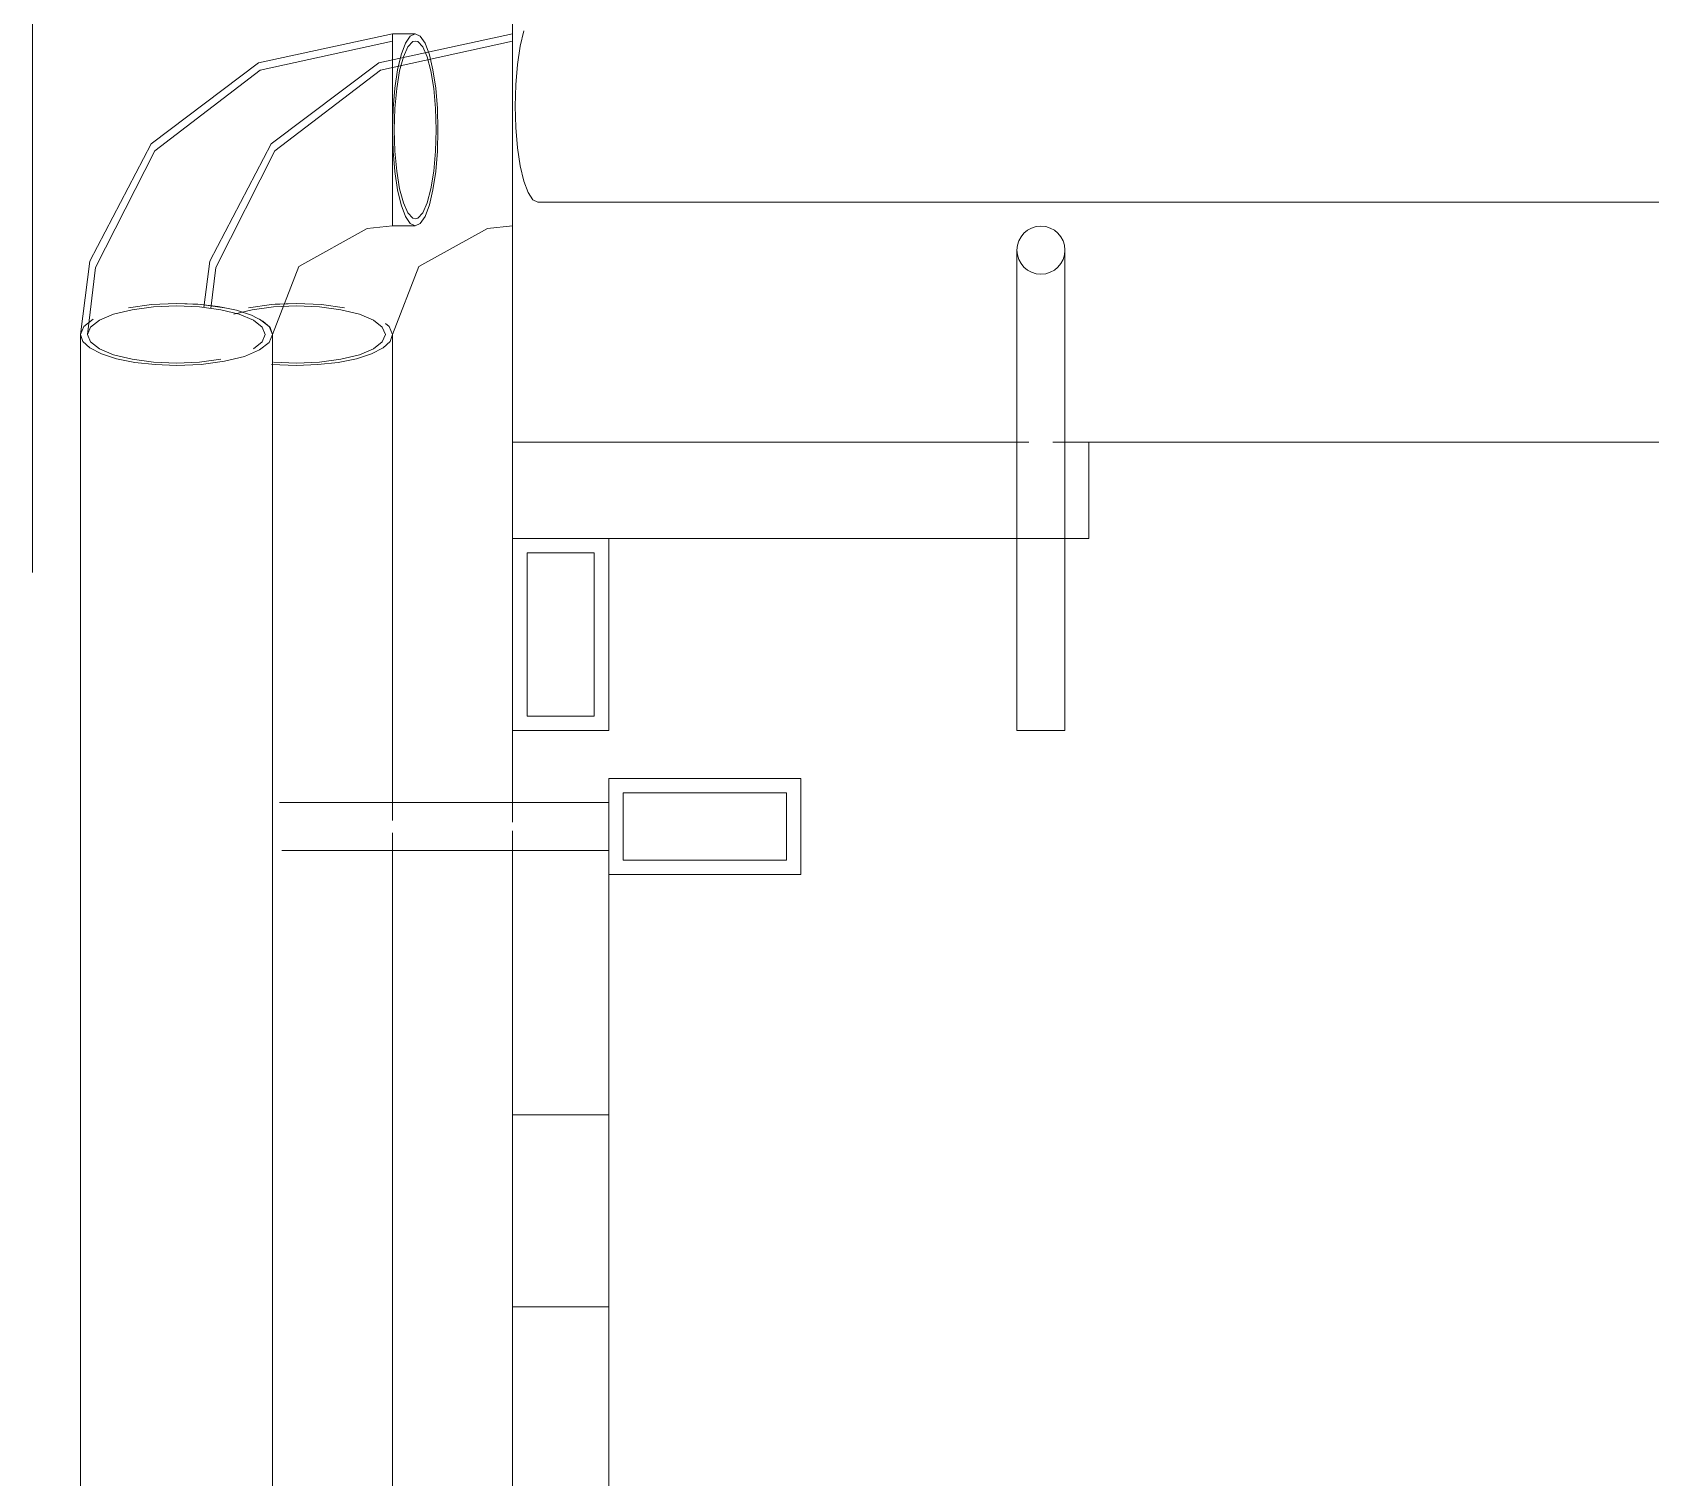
# Model space of a CAD drawing. Header units: millimetres. Extents: x -537608 to 253996, y -217170 to 186033.
# Drawn here: x -296961.4 to -296624.4, y 2683.8 to 2984.7 of the extents above; entities that cross this region are included whole.
import ezdxf

# ---------------------------------------------------------------- set-up
doc = ezdxf.new("R2010")
doc.units = ezdxf.units.MM
doc.layers.add('PDF _Геометрия', color=7, linetype='Continuous')

msp = doc.modelspace()

# ---------------------------------------------------------------- linework, layer by layer
at = {"layer": 'PDF _Геометрия', "color": 253, "lineweight": 9, "true_color": 0xaaaaaa}
for p, q in [((-296861.3573, 2899.3449), (-296861.3573, 4339.3442)), ((-296861.3573, 4339.3442), (-296861.3573, 2899.3449)), ((-296961.3577, 3872.2543), (-296961.3577, 2872.2543)), ((-296861.3573, 2899.3449), (-296753.8559, 2899.3449)), ((-296748.8568, 2899.3449), (-296561.356, 2899.3449))]:
    msp.add_line(p, q, dxfattribs=at)
at = {"layer": 'PDF _Геометрия', "lineweight": 9}
for p, q in [((-296886.3574, 2984.3888), (-296914.2382, 2978.3411)), ((-296913.8937, 2976.8491), (-296886.3574, 2982.8882)), ((-296861.3573, 2984.3888), (-296889.2381, 2978.3411)), ((-296861.3573, 2982.8882), (-296888.8936, 2976.8491)), ((-296886.3574, 2984.3888), (-296881.6338, 2984.3888)), ((-296881.6338, 2984.3888), (-296886.3574, 2984.3888)), ((-296886.3574, 2984.0077), (-296886.3574, 2984.3888)), ((-296886.3574, 2984.3888), (-296886.3574, 2984.3457)), ((-296886.3574, 2983.7084), (-296886.3574, 2984.3888)), ((-296886.3574, 2984.3888), (-296886.3574, 2983.7084)), ((-296886.3574, 2983.7084), (-296886.3574, 2984.3888)), ((-296886.3574, 2984.3888), (-296886.3574, 2983.7084)), ((-296886.3574, 2984.3457), (-296886.3574, 2983.323)), ((-296886.3574, 2982.3349), (-296886.3574, 2984.0077)), ((-296886.3574, 2981.7105), (-296886.3574, 2983.7084)), ((-296886.3574, 2983.7084), (-296886.3574, 2981.7105)), ((-296886.3574, 2981.7105), (-296886.3574, 2983.7084)), ((-296886.3574, 2983.7084), (-296886.3574, 2981.7105)), ((-296886.3574, 2983.323), (-296886.3574, 2981.4112)), ((-296886.3574, 2982.8494), (-296886.3574, 2982.8882)), ((-296886.3574, 2982.8882), (-296886.3574, 2982.5372)), ((-296886.3574, 2982.2595), (-296886.3574, 2982.8882)), ((-296886.3574, 2982.8882), (-296886.3574, 2982.2595)), ((-296886.3574, 2982.2595), (-296886.3574, 2982.8882)), ((-296886.3574, 2982.8882), (-296886.3574, 2982.2595)), ((-296886.3574, 2981.9021), (-296886.3574, 2982.8494)), ((-296886.3574, 2982.5372), (-296886.3574, 2980.9892)), ((-296886.3574, 2979.437), (-296886.3574, 2982.3349)), ((-296886.3574, 2980.4101), (-296886.3574, 2982.2595)), ((-296886.3574, 2982.2595), (-296886.3574, 2980.4101)), ((-296886.3574, 2980.4101), (-296886.3574, 2982.2595)), ((-296886.3574, 2982.2595), (-296886.3574, 2980.4101)), ((-296884.579, 2980.0247), (-296883.6834, 2982.408)), ((-296884.579, 2980.0247), (-296883.6834, 2982.408)), ((-296883.6834, 2982.408), (-296882.6844, 2983.8871)), ((-296883.6834, 2982.408), (-296882.6844, 2983.8871)), ((-296882.1634, 2982.7547), (-296883.1839, 2981.6868)), ((-296882.1634, 2982.7547), (-296883.1839, 2981.6868)), ((-296882.6844, 2983.8871), (-296881.6338, 2984.3888)), ((-296882.6844, 2983.8871), (-296881.6338, 2984.3888)), ((-296881.6338, 2982.8882), (-296882.1634, 2982.7547)), ((-296881.6338, 2982.8882), (-296882.1634, 2982.7547)), ((-296881.6338, 2984.3888), (-296880.5832, 2983.8871)), ((-296881.6338, 2984.3888), (-296880.5832, 2983.8871)), ((-296881.1085, 2982.7547), (-296881.6338, 2982.8882)), ((-296881.1085, 2982.7547), (-296881.6338, 2982.8882)), ((-296880.088, 2981.6868), (-296881.1085, 2982.7547)), ((-296880.088, 2981.6868), (-296881.1085, 2982.7547)), ((-296880.5832, 2983.8871), (-296879.5885, 2982.408)), ((-296880.5832, 2983.8871), (-296879.5885, 2982.408)), ((-296879.5885, 2982.408), (-296878.6928, 2980.0247)), ((-296879.5885, 2982.408), (-296878.6928, 2980.0247)), ((-296861.3573, 2984.0077), (-296861.3573, 2984.3888)), ((-296861.3573, 2984.3888), (-296861.3573, 2984.3457)), ((-296861.3573, 2984.3457), (-296861.3573, 2983.323)), ((-296861.3573, 2982.3349), (-296861.3573, 2984.0077)), ((-296861.3573, 2983.323), (-296861.3573, 2981.4112)), ((-296861.3573, 2982.8494), (-296861.3573, 2982.8882)), ((-296861.3573, 2982.8882), (-296861.3573, 2982.5372)), ((-296861.3573, 2981.9021), (-296861.3573, 2982.8494)), ((-296861.3573, 2982.5372), (-296861.3573, 2980.9892)), ((-296861.3573, 2979.437), (-296861.3573, 2982.3349)), ((-296859.0235, 2984.9808), (-296859.7684, 2981.8139)), ((-296886.3574, 2979.762), (-296886.3574, 2981.9021)), ((-296886.3574, 2978.5306), (-296886.3574, 2981.7105)), ((-296886.3574, 2981.7105), (-296886.3574, 2978.5306)), ((-296886.3574, 2978.5306), (-296886.3574, 2981.7105)), ((-296886.3574, 2981.7105), (-296886.3574, 2978.5306)), ((-296886.3574, 2981.4112), (-296886.3574, 2978.649)), ((-296886.3574, 2980.9892), (-296886.3574, 2978.3088)), ((-296886.3574, 2977.4714), (-296886.3574, 2980.4101)), ((-296886.3574, 2980.4101), (-296886.3574, 2977.4714)), ((-296886.3574, 2977.4714), (-296886.3574, 2980.4101)), ((-296886.3574, 2980.4101), (-296886.3574, 2977.4714)), ((-296886.3574, 2976.5757), (-296886.3574, 2979.762)), ((-296886.3574, 2975.5143), (-296886.3574, 2979.437)), ((-296885.3283, 2976.8599), (-296884.579, 2980.0247)), ((-296885.3283, 2976.8599), (-296884.579, 2980.0247)), ((-296884.114, 2979.6135), (-296884.902, 2976.6575)), ((-296884.114, 2979.6135), (-296884.902, 2976.6575)), ((-296883.1839, 2981.6868), (-296884.114, 2979.6135)), ((-296883.1839, 2981.6868), (-296884.114, 2979.6135)), ((-296879.1536, 2979.6135), (-296880.088, 2981.6868)), ((-296879.1536, 2979.6135), (-296880.088, 2981.6868)), ((-296878.3656, 2976.6575), (-296879.1536, 2979.6135)), ((-296878.3656, 2976.6575), (-296879.1536, 2979.6135)), ((-296878.6928, 2980.0247), (-296877.9436, 2976.8599)), ((-296878.6928, 2980.0247), (-296877.9436, 2976.8599)), ((-296861.3573, 2979.762), (-296861.3573, 2981.9021)), ((-296861.3573, 2981.4112), (-296861.3573, 2978.649)), ((-296861.3573, 2980.9892), (-296861.3573, 2978.3088)), ((-296861.3573, 2976.5757), (-296861.3573, 2979.762)), ((-296861.3573, 2975.5143), (-296861.3573, 2979.437)), ((-296859.7684, 2981.8139), (-296860.3324, 2978.0225)), ((-296914.2382, 2978.3411), (-296936.6288, 2961.4792)), ((-296935.8839, 2960.0346), (-296913.8937, 2976.8491)), ((-296889.2381, 2978.3411), (-296911.6287, 2961.4792)), ((-296888.8936, 2976.8491), (-296910.8838, 2960.0346)), ((-296886.3574, 2978.649), (-296886.3574, 2975.172)), ((-296886.3574, 2974.3883), (-296886.3574, 2978.5306)), ((-296886.3574, 2978.5306), (-296886.3574, 2974.3883)), ((-296886.3574, 2974.3883), (-296886.3574, 2978.5306)), ((-296886.3574, 2978.5306), (-296886.3574, 2974.3883)), ((-296886.3574, 2978.3088), (-296886.3574, 2974.6811)), ((-296886.3574, 2973.639), (-296886.3574, 2977.4714)), ((-296886.3574, 2977.4714), (-296886.3574, 2973.639)), ((-296886.3574, 2973.639), (-296886.3574, 2977.4714)), ((-296886.3574, 2977.4714), (-296886.3574, 2973.639)), ((-296886.3574, 2972.5561), (-296886.3574, 2976.5757)), ((-296886.3574, 2970.8338), (-296886.3574, 2975.5143)), ((-296885.888, 2973.0664), (-296885.3283, 2976.8599)), ((-296885.888, 2973.0664), (-296885.3283, 2976.8599)), ((-296884.902, 2976.6575), (-296885.5005, 2972.9868)), ((-296884.902, 2976.6575), (-296885.5005, 2972.9868)), ((-296877.7671, 2972.9868), (-296878.3656, 2976.6575)), ((-296877.9436, 2976.8599), (-296877.3796, 2973.0664)), ((-296877.9436, 2976.8599), (-296877.3796, 2973.0664)), ((-296861.3573, 2978.649), (-296861.3573, 2975.172)), ((-296861.3573, 2978.3088), (-296861.3573, 2974.6811)), ((-296861.3573, 2972.5561), (-296861.3573, 2976.5757)), ((-296861.3573, 2970.8338), (-296861.3573, 2975.5143)), ((-296860.3324, 2978.0225), (-296860.6812, 2973.7941)), ((-296886.3574, 2975.172), (-296886.3574, 2971.1546)), ((-296886.3574, 2974.6811), (-296886.3574, 2970.3515)), ((-296886.3574, 2969.5657), (-296886.3574, 2974.3883)), ((-296886.3574, 2974.3883), (-296886.3574, 2969.5657)), ((-296886.3574, 2969.5657), (-296886.3574, 2974.3883)), ((-296886.3574, 2969.1782), (-296886.3574, 2973.639)), ((-296886.3574, 2973.639), (-296886.3574, 2969.1782)), ((-296886.3574, 2973.639), (-296886.3574, 2969.1782)), ((-296886.3574, 2967.9833), (-296886.3574, 2972.5561)), ((-296886.2368, 2968.8402), (-296885.888, 2973.0664)), ((-296886.2368, 2968.8402), (-296885.888, 2973.0664)), ((-296885.5005, 2972.9868), (-296885.8751, 2968.8165)), ((-296885.5005, 2972.9868), (-296885.8751, 2968.8165)), ((-296877.3968, 2968.8165), (-296877.7671, 2972.9868)), ((-296877.3796, 2973.0664), (-296877.0308, 2968.8402)), ((-296861.3573, 2975.172), (-296861.3573, 2971.1546)), ((-296861.3573, 2974.6811), (-296861.3573, 2970.3515)), ((-296861.3573, 2967.9833), (-296861.3573, 2972.5561)), ((-296860.6812, 2973.7941), (-296860.7975, 2969.3439)), ((-296886.3574, 2971.1546), (-296886.3574, 2966.7991)), ((-296886.3574, 2966.4568), (-296886.3574, 2970.8338)), ((-296886.3574, 2970.3515), (-296886.3574, 2965.615)), ((-296886.3574, 2964.39), (-296886.3574, 2969.5657)), ((-296886.3574, 2969.5657), (-296886.3574, 2964.39)), ((-296886.3574, 2964.39), (-296886.3574, 2969.5657)), ((-296886.3574, 2969.5657), (-296886.3574, 2964.39)), ((-296886.3574, 2964.39), (-296886.3574, 2969.1782)), ((-296886.3574, 2969.1782), (-296886.3574, 2964.39)), ((-296886.3574, 2964.39), (-296886.3574, 2969.1782)), ((-296886.3574, 2969.1782), (-296886.3574, 2964.39)), ((-296886.3574, 2964.39), (-296886.2368, 2968.8402)), ((-296886.3574, 2964.39), (-296886.2368, 2968.8402)), ((-296885.8751, 2968.8165), (-296886.0043, 2964.39)), ((-296885.8751, 2968.8165), (-296886.0043, 2964.39)), ((-296877.2676, 2964.39), (-296877.3968, 2968.8165)), ((-296877.2676, 2964.39), (-296877.3968, 2968.8165)), ((-296877.0308, 2968.8402), (-296876.9145, 2964.39)), ((-296877.0308, 2968.8402), (-296876.9145, 2964.39)), ((-296861.3573, 2971.1546), (-296861.3573, 2966.7991)), ((-296861.3573, 2966.4568), (-296861.3573, 2970.8338)), ((-296861.3573, 2970.3515), (-296861.3573, 2965.615)), ((-296860.7975, 2969.3439), (-296860.6812, 2964.8938)), ((-296886.3574, 2963.1628), (-296886.3574, 2967.9833)), ((-296886.3574, 2966.7991), (-296886.3574, 2962.321)), ((-296886.3574, 2961.9787), (-296886.3574, 2966.4568)), ((-296886.3574, 2965.615), (-296886.3574, 2960.7967)), ((-296861.3573, 2963.1628), (-296861.3573, 2967.9833)), ((-296861.3573, 2966.7991), (-296861.3573, 2962.321)), ((-296861.3573, 2961.9787), (-296861.3573, 2966.4568)), ((-296861.3573, 2965.615), (-296861.3573, 2960.7967)), ((-296886.3574, 2964.39), (-296886.3574, 2959.2121)), ((-296886.3574, 2959.2121), (-296886.3574, 2964.39)), ((-296886.3574, 2964.39), (-296886.3574, 2959.6018)), ((-296886.3574, 2959.6018), (-296886.3574, 2964.39)), ((-296886.2368, 2959.9376), (-296886.3574, 2964.39)), ((-296886.2368, 2959.9376), (-296886.3574, 2964.39)), ((-296886.3574, 2964.39), (-296886.3574, 2959.2121)), ((-296886.3574, 2959.2121), (-296886.3574, 2964.39)), ((-296886.3574, 2964.39), (-296886.3574, 2959.6018)), ((-296886.3574, 2959.6018), (-296886.3574, 2964.39)), ((-296886.3574, 2958.4263), (-296886.3574, 2963.1628)), ((-296886.3574, 2962.321), (-296886.3574, 2957.944)), ((-296886.3574, 2957.6232), (-296886.3574, 2961.9787)), ((-296886.0043, 2964.39), (-296885.8751, 2959.9613)), ((-296886.0043, 2964.39), (-296885.8751, 2959.9613)), ((-296877.3968, 2959.9613), (-296877.2676, 2964.39)), ((-296877.3968, 2959.9613), (-296877.2676, 2964.39)), ((-296876.9145, 2964.39), (-296877.0308, 2959.9376)), ((-296876.9145, 2964.39), (-296877.0308, 2959.9376)), ((-296861.3573, 2958.4263), (-296861.3573, 2963.1628)), ((-296861.3573, 2962.321), (-296861.3573, 2957.944)), ((-296861.3573, 2957.6232), (-296861.3573, 2961.9787)), ((-296860.6812, 2964.8938), (-296860.3324, 2960.6675)), ((-296936.6288, 2961.4792), (-296949.4045, 2937.0281)), ((-296948.1816, 2935.7277), (-296935.8839, 2960.0346)), ((-296911.6287, 2961.4792), (-296924.4044, 2937.0281)), ((-296910.8838, 2960.0346), (-296923.1815, 2935.7277)), ((-296886.3574, 2960.7967), (-296886.3574, 2956.2217)), ((-296886.3574, 2959.6018), (-296886.3574, 2955.1387)), ((-296886.3574, 2955.1387), (-296886.3574, 2959.6018)), ((-296886.3574, 2959.6018), (-296886.3574, 2955.1387)), ((-296886.3574, 2955.1387), (-296886.3574, 2959.6018)), ((-296886.3574, 2959.2121), (-296886.3574, 2954.3895)), ((-296886.3574, 2954.3895), (-296886.3574, 2959.2121)), ((-296886.3574, 2959.2121), (-296886.3574, 2954.3895)), ((-296886.3574, 2954.3895), (-296886.3574, 2959.2121)), ((-296885.888, 2955.7114), (-296886.2368, 2959.9376)), ((-296885.888, 2955.7114), (-296886.2368, 2959.9376)), ((-296885.8751, 2959.9613), (-296885.5005, 2955.7911)), ((-296885.8751, 2959.9613), (-296885.5005, 2955.7911)), ((-296877.7671, 2955.7911), (-296877.3968, 2959.9613)), ((-296877.7671, 2955.7911), (-296877.3968, 2959.9613)), ((-296877.0308, 2959.9376), (-296877.3796, 2955.7114)), ((-296877.0308, 2959.9376), (-296877.3796, 2955.7114)), ((-296861.3573, 2960.7967), (-296861.3573, 2956.2217)), ((-296860.3324, 2960.6675), (-296859.7684, 2956.874)), ((-296886.3574, 2954.0967), (-296886.3574, 2958.4263)), ((-296886.3574, 2957.944), (-296886.3574, 2953.2635)), ((-296886.3574, 2953.6058), (-296886.3574, 2957.6232)), ((-296886.3574, 2956.2217), (-296886.3574, 2952.2042)), ((-296886.3574, 2955.1387), (-296886.3574, 2951.3086)), ((-296886.3574, 2951.3086), (-296886.3574, 2955.1387)), ((-296886.3574, 2955.1387), (-296886.3574, 2951.3086)), ((-296886.3574, 2951.3086), (-296886.3574, 2955.1387)), ((-296885.3283, 2951.9201), (-296885.888, 2955.7114)), ((-296885.3283, 2951.9201), (-296885.888, 2955.7114)), ((-296885.5005, 2955.7911), (-296884.902, 2952.1203)), ((-296885.5005, 2955.7911), (-296884.902, 2952.1203)), ((-296878.3656, 2952.1203), (-296877.7671, 2955.7911)), ((-296877.3796, 2955.7114), (-296877.9436, 2951.9201)), ((-296861.3573, 2954.0967), (-296861.3573, 2958.4263)), ((-296861.3573, 2957.944), (-296861.3573, 2953.2635)), ((-296861.3573, 2953.6058), (-296861.3573, 2957.6232)), ((-296861.3573, 2956.2217), (-296861.3573, 2952.2042)), ((-296859.7684, 2956.874), (-296859.0235, 2953.707)), ((-296886.3574, 2954.3895), (-296886.3574, 2950.2472)), ((-296886.3574, 2950.2472), (-296886.3574, 2954.3895)), ((-296886.3574, 2954.3895), (-296886.3574, 2950.2472)), ((-296886.3574, 2950.2472), (-296886.3574, 2954.3895)), ((-296886.3574, 2950.469), (-296886.3574, 2954.0967)), ((-296886.3574, 2950.1288), (-296886.3574, 2953.6058)), ((-296886.3574, 2953.2635), (-296886.3574, 2949.3408)), ((-296886.3574, 2952.2042), (-296886.3574, 2949.0157)), ((-296884.579, 2948.7531), (-296885.3283, 2951.9201)), ((-296884.579, 2948.7531), (-296885.3283, 2951.9201)), ((-296884.902, 2952.1203), (-296884.114, 2949.1643)), ((-296884.902, 2952.1203), (-296884.114, 2949.1643)), ((-296879.1536, 2949.1643), (-296878.3656, 2952.1203)), ((-296879.1536, 2949.1643), (-296878.3656, 2952.1203)), ((-296877.9436, 2951.9201), (-296878.6928, 2948.7531)), ((-296877.9436, 2951.9201), (-296878.6928, 2948.7531)), ((-296861.3573, 2950.469), (-296861.3573, 2954.0967)), ((-296861.3573, 2950.1288), (-296861.3573, 2953.6058)), ((-296861.3573, 2953.2635), (-296861.3573, 2949.3408)), ((-296861.3573, 2952.2042), (-296861.3573, 2949.0157)), ((-296859.0235, 2953.707), (-296858.1278, 2951.3258)), ((-296886.3574, 2951.3086), (-296886.3574, 2948.3677)), ((-296886.3574, 2948.3677), (-296886.3574, 2951.3086)), ((-296886.3574, 2951.3086), (-296886.3574, 2948.3677)), ((-296886.3574, 2948.3677), (-296886.3574, 2951.3086)), ((-296886.3574, 2947.7907), (-296886.3574, 2950.469)), ((-296886.3574, 2950.2472), (-296886.3574, 2947.0695)), ((-296886.3574, 2947.0695), (-296886.3574, 2950.2472)), ((-296886.3574, 2950.2472), (-296886.3574, 2947.0695)), ((-296886.3574, 2947.0695), (-296886.3574, 2950.2472)), ((-296886.3574, 2947.3665), (-296886.3574, 2950.1288)), ((-296886.3574, 2949.3408), (-296886.3574, 2946.4429)), ((-296886.3574, 2949.0157), (-296886.3574, 2946.8757)), ((-296886.3574, 2948.3677), (-296886.3574, 2946.5205)), ((-296886.3574, 2946.5205), (-296886.3574, 2948.3677)), ((-296886.3574, 2948.3677), (-296886.3574, 2946.5205)), ((-296886.3574, 2946.5205), (-296886.3574, 2948.3677)), ((-296883.6834, 2946.3698), (-296884.579, 2948.7531)), ((-296883.6834, 2946.3698), (-296884.579, 2948.7531)), ((-296884.114, 2949.1643), (-296883.1839, 2947.091)), ((-296884.114, 2949.1643), (-296883.1839, 2947.091)), ((-296880.088, 2947.091), (-296879.1536, 2949.1643)), ((-296880.088, 2947.091), (-296879.1536, 2949.1643)), ((-296878.6928, 2948.7531), (-296879.5885, 2946.3698)), ((-296878.6928, 2948.7531), (-296879.5885, 2946.3698)), ((-296861.3573, 2947.7907), (-296861.3573, 2950.469)), ((-296861.3573, 2947.3665), (-296861.3573, 2950.1288)), ((-296861.3573, 2949.3408), (-296861.3573, 2946.4429)), ((-296861.3573, 2949.0157), (-296861.3573, 2946.8757)), ((-296858.1278, 2951.3258), (-296857.1288, 2949.8468)), ((-296857.1288, 2949.8468), (-296856.0782, 2949.3451)), ((-296856.0782, 2949.3451), (-292966.6347, 2949.3451)), ((-296886.3574, 2946.2406), (-296886.3574, 2947.7907)), ((-296886.3574, 2945.4569), (-296886.3574, 2947.3665)), ((-296886.3574, 2947.0695), (-296886.3574, 2945.0715)), ((-296886.3574, 2945.0715), (-296886.3574, 2947.0695)), ((-296886.3574, 2947.0695), (-296886.3574, 2945.0715)), ((-296886.3574, 2945.0715), (-296886.3574, 2947.0695)), ((-296886.3574, 2946.8757), (-296886.3574, 2945.9305)), ((-296886.3574, 2946.5205), (-296886.3574, 2945.8896)), ((-296886.3574, 2945.8896), (-296886.3574, 2946.5205)), ((-296886.3574, 2946.5205), (-296886.3574, 2945.8896)), ((-296886.3574, 2945.8896), (-296886.3574, 2946.5205)), ((-296886.3574, 2946.4429), (-296886.3574, 2944.7701)), ((-296886.3574, 2945.8896), (-296886.3574, 2946.2406)), ((-296886.3574, 2945.9305), (-296886.3574, 2945.8896)), ((-296886.3574, 2944.4321), (-296886.3574, 2945.4569)), ((-296886.3574, 2945.0715), (-296886.3574, 2944.3891)), ((-296886.3574, 2944.3891), (-296886.3574, 2945.0715)), ((-296886.3574, 2945.0715), (-296886.3574, 2944.3891)), ((-296886.3574, 2944.3891), (-296886.3574, 2945.0715)), ((-296882.6844, 2944.8907), (-296883.6834, 2946.3698)), ((-296882.6844, 2944.8907), (-296883.6834, 2946.3698)), ((-296883.1839, 2947.091), (-296882.1634, 2946.0231)), ((-296883.1839, 2947.091), (-296882.1634, 2946.0231)), ((-296882.1634, 2946.0231), (-296881.6338, 2945.8896)), ((-296882.1634, 2946.0231), (-296881.6338, 2945.8896)), ((-296881.6338, 2945.8896), (-296881.1085, 2946.0231)), ((-296881.6338, 2945.8896), (-296881.1085, 2946.0231)), ((-296881.1085, 2946.0231), (-296880.088, 2947.091)), ((-296881.1085, 2946.0231), (-296880.088, 2947.091)), ((-296879.5885, 2946.3698), (-296880.5832, 2944.8907)), ((-296879.5885, 2946.3698), (-296880.5832, 2944.8907)), ((-296861.3573, 2946.2406), (-296861.3573, 2947.7907)), ((-296861.3573, 2945.4569), (-296861.3573, 2947.3665)), ((-296861.3573, 2946.8757), (-296861.3573, 2945.9305)), ((-296861.3573, 2946.4429), (-296861.3573, 2944.7701)), ((-296861.3573, 2945.8896), (-296861.3573, 2946.2406)), ((-296861.3573, 2945.9305), (-296861.3573, 2945.8896)), ((-296861.3573, 2944.4321), (-296861.3573, 2945.4569)), ((-296905.8588, 2935.9086), (-296891.6192, 2943.8809)), ((-296891.6192, 2943.8809), (-296886.3574, 2944.3891)), ((-296886.3574, 2944.7701), (-296886.3574, 2944.3912)), ((-296886.3574, 2944.3912), (-296886.3574, 2944.4321)), ((-296886.3574, 2944.3891), (-296881.6338, 2944.3891)), ((-296881.6338, 2944.3891), (-296886.3574, 2944.3891)), ((-296881.6338, 2944.3891), (-296882.6844, 2944.8907)), ((-296881.6338, 2944.3891), (-296882.6844, 2944.8907)), ((-296880.5832, 2944.8907), (-296881.6338, 2944.3891)), ((-296880.5832, 2944.8907), (-296881.6338, 2944.3891)), ((-296880.8587, 2935.9086), (-296866.6191, 2943.8809)), ((-296866.6191, 2943.8809), (-296861.3573, 2944.3891)), ((-296861.3573, 2944.7701), (-296861.3573, 2944.3912)), ((-296861.3573, 2944.3912), (-296861.3573, 2944.4321)), ((-296756.3577, 2939.3447), (-296756.3577, 2939.0927)), ((-296756.3577, 2939.0927), (-296756.3577, 2939.3447)), ((-296756.3577, 2939.0927), (-296756.3577, 2930.7242)), ((-296756.3577, 2930.7242), (-296756.3577, 2939.0927)), ((-296746.3551, 2933.2303), (-296746.3551, 2939.3447)), ((-296746.3551, 2939.3447), (-296746.3551, 2933.2303)), ((-296949.4045, 2937.0281), (-296951.3551, 2921.7895)), ((-296949.8566, 2921.7895), (-296948.1816, 2935.7277)), ((-296924.4044, 2937.0281), (-296925.6359, 2927.4237)), ((-296923.1815, 2935.7277), (-296924.202, 2927.2321)), ((-296911.3575, 2921.7895), (-296905.8588, 2935.9086)), ((-296886.3574, 2921.7895), (-296880.8587, 2935.9086)), ((-296746.3551, 2917.8775), (-296746.3551, 2933.2303)), ((-296746.3551, 2933.2303), (-296746.3551, 2917.8775)), ((-296931.3584, 2928.2354), (-296936.5342, 2928.0158)), ((-296936.5342, 2928.0158), (-296931.3584, 2928.2354)), ((-296926.9018, 2928.0739), (-296931.3584, 2928.2354)), ((-296931.3584, 2928.2354), (-296926.1784, 2928.0158)), ((-296911.5341, 2928.0158), (-296906.3583, 2928.2354)), ((-296906.3583, 2928.2354), (-296910.8107, 2928.0739)), ((-296906.3583, 2928.2354), (-296901.1783, 2928.0158)), ((-296901.1783, 2928.0158), (-296906.3583, 2928.2354)), ((-296756.3577, 2930.7242), (-296756.3577, 2914.3446)), ((-296756.3577, 2914.3446), (-296756.3577, 2930.7242)), ((-296950.6747, 2923.458), (-296948.6768, 2925.0124)), ((-296948.6768, 2925.0124), (-296950.6747, 2923.458)), ((-296949.2279, 2923.3332), (-296947.3764, 2924.7713)), ((-296947.3764, 2924.7713), (-296949.2279, 2923.3332)), ((-296947.3764, 2924.7713), (-296944.4398, 2926.005)), ((-296944.4398, 2926.005), (-296947.3764, 2924.7713)), ((-296944.4398, 2926.005), (-296940.6075, 2926.9523)), ((-296940.6075, 2926.9523), (-296944.4398, 2926.005)), ((-296936.5342, 2928.0158), (-296941.3567, 2927.3721)), ((-296941.3567, 2927.3721), (-296936.5342, 2928.0158)), ((-296940.6075, 2926.9523), (-296936.1466, 2927.5486)), ((-296936.1466, 2927.5486), (-296940.6075, 2926.9523)), ((-296936.1466, 2927.5486), (-296931.3584, 2927.751)), ((-296931.3584, 2927.751), (-296936.1466, 2927.5486)), ((-296931.3584, 2927.751), (-296926.5702, 2927.5486)), ((-296926.5702, 2927.5486), (-296931.3584, 2927.751)), ((-296922.6777, 2927.596), (-296926.9018, 2928.0739)), ((-296926.5702, 2927.5486), (-296922.105, 2926.9523)), ((-296922.105, 2926.9523), (-296926.5702, 2927.5486)), ((-296926.1784, 2928.0158), (-296921.3558, 2927.3721)), ((-296918.8842, 2926.8295), (-296922.6777, 2927.596)), ((-296922.105, 2926.9523), (-296918.2771, 2926.005)), ((-296918.2771, 2926.005), (-296922.105, 2926.9523)), ((-296919.4397, 2926.005), (-296915.6074, 2926.9523)), ((-296915.6074, 2926.9523), (-296919.4397, 2926.005)), ((-296915.7194, 2925.809), (-296918.8842, 2926.8295)), ((-296918.2771, 2926.005), (-296915.3362, 2924.7713)), ((-296915.3362, 2924.7713), (-296918.2771, 2926.005)), ((-296916.3566, 2927.3721), (-296911.5341, 2928.0158)), ((-296913.3382, 2924.5862), (-296915.7194, 2925.809)), ((-296915.6074, 2926.9523), (-296911.1465, 2927.5486)), ((-296911.1465, 2927.5486), (-296915.6074, 2926.9523)), ((-296915.3362, 2924.7713), (-296913.4889, 2923.3332)), ((-296913.4889, 2923.3332), (-296915.3362, 2924.7713)), ((-296914.0358, 2925.0124), (-296912.0378, 2923.458)), ((-296911.1465, 2927.5486), (-296906.3583, 2927.751)), ((-296906.3583, 2927.751), (-296911.1465, 2927.5486)), ((-296906.3583, 2927.751), (-296901.5701, 2927.5486)), ((-296901.5701, 2927.5486), (-296906.3583, 2927.751)), ((-296901.5701, 2927.5486), (-296897.1049, 2926.9523)), ((-296897.1049, 2926.9523), (-296901.5701, 2927.5486)), ((-296901.1783, 2928.0158), (-296896.3557, 2927.3721)), ((-296896.3557, 2927.3721), (-296901.1783, 2928.0158)), ((-296897.1049, 2926.9523), (-296893.2769, 2926.005)), ((-296893.2769, 2926.005), (-296897.1049, 2926.9523)), ((-296893.2769, 2926.005), (-296890.336, 2924.7713)), ((-296890.336, 2924.7713), (-296893.2769, 2926.005)), ((-296890.336, 2924.7713), (-296888.4888, 2923.3332)), ((-296888.4888, 2923.3332), (-296890.336, 2924.7713)), ((-296951.3551, 2921.7895), (-296950.6747, 2923.458)), ((-296950.6747, 2923.458), (-296951.3551, 2921.7895)), ((-296951.3551, 2921.7895), (-296951.3551, 2556.8981)), ((-296951.3551, 2921.7895), (-296950.8556, 2920.3556)), ((-296949.8566, 2921.7895), (-296949.2279, 2923.3332)), ((-296949.2279, 2923.3332), (-296949.8566, 2921.7895)), ((-296949.8566, 2921.7895), (-296949.2279, 2920.2458)), ((-296949.2279, 2920.2458), (-296949.8566, 2921.7895)), ((-296913.4889, 2923.3332), (-296912.8559, 2921.7895)), ((-296912.8559, 2921.7895), (-296913.4889, 2923.3332)), ((-296912.8559, 2921.7895), (-296913.4889, 2920.2458)), ((-296913.4889, 2920.2458), (-296912.8559, 2921.7895)), ((-296911.857, 2923.2255), (-296913.3382, 2924.5862)), ((-296912.0378, 2923.458), (-296911.3575, 2921.7895)), ((-296912.0378, 2920.1209), (-296911.3575, 2921.7895)), ((-296911.3575, 2921.7895), (-296912.0378, 2920.1209)), ((-296911.3575, 2921.7895), (-296911.857, 2923.2255)), ((-296911.3575, 2556.8981), (-296911.3575, 2921.7895)), ((-296888.4888, 2923.3332), (-296887.8558, 2921.7895)), ((-296887.8558, 2921.7895), (-296888.4888, 2923.3332)), ((-296887.8558, 2921.7895), (-296888.4888, 2920.2458)), ((-296888.4888, 2920.2458), (-296887.8558, 2921.7895)), ((-296887.0377, 2923.458), (-296887.8429, 2924.0845)), ((-296887.8429, 2924.0845), (-296887.0377, 2923.458)), ((-296886.3574, 2921.7895), (-296887.0377, 2923.458)), ((-296887.0377, 2923.458), (-296886.3574, 2921.7895)), ((-296886.8569, 2920.3556), (-296886.3574, 2921.7895)), ((-296886.3574, 2820.6394), (-296886.3574, 2921.7895)), ((-296950.8556, 2920.3556), (-296949.3743, 2918.9928)), ((-296949.3743, 2918.9928), (-296946.9932, 2917.7721)), ((-296949.2279, 2920.2458), (-296947.3764, 2918.8098)), ((-296947.3764, 2918.8098), (-296949.2279, 2920.2458)), ((-296947.3764, 2918.8098), (-296944.4398, 2917.574)), ((-296944.4398, 2917.574), (-296947.3764, 2918.8098)), ((-296917.2135, 2917.2317), (-296914.0358, 2918.5665)), ((-296914.0358, 2918.5665), (-296917.2135, 2917.2317)), ((-296913.4889, 2920.2458), (-296915.3362, 2918.8098)), ((-296915.3362, 2918.8098), (-296913.4889, 2920.2458)), ((-296914.0358, 2918.5665), (-296912.0378, 2920.1209)), ((-296912.0378, 2920.1209), (-296914.0358, 2918.5665)), ((-296890.336, 2918.8098), (-296893.2769, 2917.574)), ((-296893.2769, 2917.574), (-296890.336, 2918.8098)), ((-296890.7193, 2917.7721), (-296888.3381, 2918.9928)), ((-296888.4888, 2920.2458), (-296890.336, 2918.8098)), ((-296890.336, 2918.8098), (-296888.4888, 2920.2458)), ((-296888.3381, 2918.9928), (-296886.8569, 2920.3556)), ((-296946.9932, 2917.7721), (-296943.8283, 2916.7515)), ((-296944.4398, 2917.574), (-296940.6075, 2916.6267)), ((-296940.6075, 2916.6267), (-296944.4398, 2917.574)), ((-296943.8283, 2916.7515), (-296940.0348, 2915.983)), ((-296940.6075, 2916.6267), (-296936.1466, 2916.0303)), ((-296936.1466, 2916.0303), (-296940.6075, 2916.6267)), ((-296940.0348, 2915.983), (-296935.8108, 2915.5071)), ((-296936.1466, 2916.0303), (-296931.3584, 2915.8279)), ((-296931.3584, 2915.8279), (-296936.1466, 2916.0303)), ((-296935.8108, 2915.5071), (-296931.3584, 2915.3435)), ((-296931.3584, 2915.8279), (-296926.5702, 2916.0303)), ((-296926.5702, 2916.0303), (-296931.3584, 2915.8279)), ((-296931.3584, 2915.3435), (-296926.1784, 2915.5631)), ((-296926.1784, 2915.5631), (-296931.3584, 2915.3435)), ((-296926.5702, 2916.0303), (-296922.105, 2916.6267)), ((-296922.105, 2916.6267), (-296926.5702, 2916.0303)), ((-296926.1784, 2915.5631), (-296921.3558, 2916.209)), ((-296921.3558, 2916.209), (-296926.1784, 2915.5631)), ((-296921.3558, 2916.209), (-296917.2135, 2917.2317)), ((-296917.2135, 2917.2317), (-296921.3558, 2916.209)), ((-296906.3583, 2915.3435), (-296911.5341, 2915.5631)), ((-296911.5341, 2915.5631), (-296906.3583, 2915.3435)), ((-296906.3583, 2915.8279), (-296911.1465, 2916.0303)), ((-296911.1465, 2916.0303), (-296906.3583, 2915.8279)), ((-296901.5701, 2916.0303), (-296906.3583, 2915.8279)), ((-296906.3583, 2915.8279), (-296901.5701, 2916.0303)), ((-296906.3583, 2915.3435), (-296901.9017, 2915.5071)), ((-296901.9017, 2915.5071), (-296897.6776, 2915.983)), ((-296897.1049, 2916.6267), (-296901.5701, 2916.0303)), ((-296901.5701, 2916.0303), (-296897.1049, 2916.6267)), ((-296897.6776, 2915.983), (-296893.8841, 2916.7515)), ((-296893.2769, 2917.574), (-296897.1049, 2916.6267)), ((-296897.1049, 2916.6267), (-296893.2769, 2917.574)), ((-296893.8841, 2916.7515), (-296890.7193, 2917.7721)), ((-296746.3551, 2914.3446), (-296746.3551, 2917.8775)), ((-296746.3551, 2917.8775), (-296746.3551, 2914.3446)), ((-296756.3577, 2914.3446), (-296756.3577, 2839.3442)), ((-296756.3577, 2839.3442), (-296756.3577, 2914.3446)), ((-296746.3551, 2914.3446), (-296746.3551, 2839.3442)), ((-296746.3551, 2839.3442), (-296746.3551, 2914.3446)), ((-296861.3573, 2899.3449), (-296861.3573, 2879.3439)), ((-296741.3559, 2879.3439), (-296741.3559, 2899.3449)), ((-296861.3573, 2879.3439), (-296741.3559, 2879.3439)), ((-296858.356, 2876.3449), (-296844.3575, 2876.3449)), ((-296844.3575, 2842.3455), (-296858.356, 2842.3455)), ((-296841.3564, 2839.3442), (-296861.3573, 2839.3442)), ((-296756.1854, 2839.3442), (-296756.3577, 2839.3442)), ((-296756.3577, 2839.3442), (-296756.1854, 2839.3442)), ((-296756.1854, 2839.3442), (-296756.3577, 2839.3442)), ((-296756.3577, 2839.3442), (-296756.1854, 2839.3442)), ((-296755.686, 2839.3442), (-296756.1854, 2839.3442)), ((-296756.1854, 2839.3442), (-296755.686, 2839.3442)), ((-296755.686, 2839.3442), (-296756.1854, 2839.3442)), ((-296756.1854, 2839.3442), (-296755.686, 2839.3442)), ((-296754.8937, 2839.3442), (-296755.686, 2839.3442)), ((-296755.686, 2839.3442), (-296754.8937, 2839.3442)), ((-296754.8937, 2839.3442), (-296755.686, 2839.3442)), ((-296755.686, 2839.3442), (-296754.8937, 2839.3442)), ((-296753.8559, 2839.3442), (-296754.8937, 2839.3442)), ((-296752.6503, 2839.3442), (-296753.8559, 2839.3442)), ((-296751.3585, 2839.3442), (-296752.6503, 2839.3442)), ((-296750.0624, 2839.3442), (-296751.3585, 2839.3442)), ((-296748.8568, 2839.3442), (-296750.0624, 2839.3442)), ((-296747.8191, 2839.3442), (-296748.8568, 2839.3442)), ((-296747.8191, 2839.3442), (-296747.0267, 2839.3442)), ((-296747.0267, 2839.3442), (-296747.8191, 2839.3442)), ((-296747.8191, 2839.3442), (-296747.0267, 2839.3442)), ((-296747.0267, 2839.3442), (-296747.8191, 2839.3442)), ((-296747.0267, 2839.3442), (-296746.5273, 2839.3442)), ((-296746.5273, 2839.3442), (-296747.0267, 2839.3442)), ((-296747.0267, 2839.3442), (-296746.5273, 2839.3442)), ((-296746.5273, 2839.3442), (-296747.0267, 2839.3442)), ((-296746.5273, 2839.3442), (-296746.3551, 2839.3442)), ((-296746.3551, 2839.3442), (-296746.5273, 2839.3442)), ((-296746.5273, 2839.3442), (-296746.3551, 2839.3442)), ((-296746.3551, 2839.3442), (-296746.5273, 2839.3442)), ((-296841.3564, 2829.3437), (-296841.3564, 2821.845)), ((-296801.3544, 2809.3449), (-296801.3544, 2829.3437)), ((-296909.8892, 2824.3446), (-296906.3583, 2824.3446)), ((-296906.3583, 2824.3446), (-296841.3564, 2824.3446)), ((-296841.3564, 2824.3446), (-296886.9042, 2824.3446)), ((-296841.3564, 2824.1745), (-296841.3564, 2824.3446)), ((-296841.3564, 2824.3446), (-296841.3564, 2824.1745)), ((-296841.3564, 2824.1745), (-296841.3564, 2824.3446)), ((-296841.3564, 2824.3446), (-296841.3564, 2824.1745)), ((-296841.3564, 2823.675), (-296841.3564, 2824.1745)), ((-296841.3564, 2824.1745), (-296841.3564, 2823.675)), ((-296841.3564, 2823.675), (-296841.3564, 2824.1745)), ((-296841.3564, 2824.1745), (-296841.3564, 2823.675)), ((-296841.3564, 2822.8806), (-296841.3564, 2823.675)), ((-296841.3564, 2823.675), (-296841.3564, 2822.8806)), ((-296841.3564, 2822.8806), (-296841.3564, 2823.675)), ((-296841.3564, 2823.675), (-296841.3564, 2822.8806)), ((-296838.3551, 2812.344), (-296838.3551, 2826.3447)), ((-296804.3556, 2826.3447), (-296804.3556, 2812.344)), ((-296841.3564, 2821.845), (-296841.3564, 2822.8806)), ((-296841.3564, 2822.8806), (-296841.3564, 2821.845)), ((-296841.3564, 2821.845), (-296841.3564, 2822.8806)), ((-296841.3564, 2822.8806), (-296841.3564, 2821.845)), ((-296841.3564, 2821.845), (-296841.3564, 2820.6394)), ((-296841.3564, 2820.6394), (-296841.3564, 2819.3455)), ((-296886.3574, 2660.6383), (-296886.3574, 2818.0494)), ((-296841.3564, 2819.3455), (-296841.3564, 2818.0494)), ((-296841.3564, 2818.0494), (-296841.3564, 2816.8437)), ((-296906.3583, 2814.3441), (-296909.4413, 2814.3441)), ((-296841.3564, 2814.3441), (-296906.3583, 2814.3441)), ((-296886.9085, 2814.3441), (-296841.3564, 2814.3441)), ((-296841.3564, 2816.8437), (-296841.3564, 2815.8081)), ((-296841.3564, 2815.8081), (-296841.3564, 2816.8437)), ((-296841.3564, 2816.8437), (-296841.3564, 2815.8081)), ((-296841.3564, 2815.8081), (-296841.3564, 2816.8437)), ((-296841.3564, 2816.8437), (-296841.3564, 2719.345)), ((-296841.3564, 2815.8081), (-296841.3564, 2815.0137)), ((-296841.3564, 2815.0137), (-296841.3564, 2815.8081)), ((-296841.3564, 2815.8081), (-296841.3564, 2815.0137)), ((-296841.3564, 2815.0137), (-296841.3564, 2815.8081)), ((-296841.3564, 2815.0137), (-296841.3564, 2814.5142)), ((-296841.3564, 2814.5142), (-296841.3564, 2815.0137)), ((-296841.3564, 2815.0137), (-296841.3564, 2814.5142)), ((-296841.3564, 2814.5142), (-296841.3564, 2815.0137)), ((-296841.3564, 2814.5142), (-296841.3564, 2814.3441)), ((-296841.3564, 2814.3441), (-296841.3564, 2814.5142)), ((-296841.3564, 2814.5142), (-296841.3564, 2814.3441)), ((-296841.3564, 2814.3441), (-296841.3564, 2814.5142)), ((-296861.3573, 2759.3447), (-296841.3564, 2759.3447)), ((-296841.3564, 2759.3447), (-296841.3564, 2661.8439)), ((-296841.3564, 2719.345), (-296861.3573, 2719.345))]:
    msp.add_line(p, q, dxfattribs=at)
at = {"layer": 'PDF _Геометрия', "lineweight": 20}
for p, q in [((-296861.3573, 2839.3442), (-296861.3573, 2879.3439)), ((-296861.3573, 2879.3439), (-296841.3564, 2879.3439)), ((-296841.3564, 2879.3439), (-296841.3564, 2839.3442)), ((-296858.356, 2876.3449), (-296858.356, 2842.3455)), ((-296844.3575, 2876.3449), (-296858.356, 2876.3449)), ((-296844.3575, 2842.3455), (-296844.3575, 2876.3449)), ((-296858.356, 2842.3455), (-296844.3575, 2842.3455)), ((-296841.3564, 2839.3442), (-296861.3573, 2839.3442)), ((-296841.3564, 2821.845), (-296841.3564, 2829.3437)), ((-296841.3564, 2829.3437), (-296801.3544, 2829.3437)), ((-296801.3544, 2829.3437), (-296801.3544, 2809.3449)), ((-296804.3556, 2826.3447), (-296838.3551, 2826.3447)), ((-296838.3551, 2826.3447), (-296838.3551, 2812.344)), ((-296804.3556, 2812.344), (-296804.3556, 2826.3447)), ((-296841.3564, 2809.3449), (-296841.3564, 2816.8437)), ((-296838.3551, 2812.344), (-296804.3556, 2812.344)), ((-296801.3544, 2809.3449), (-296841.3564, 2809.3449))]:
    msp.add_line(p, q, dxfattribs=at)
at = {"layer": 'PDF _Геометрия', "color": 9, "lineweight": 9, "true_color": 0xc0c0c0}
for p, q in [((-296861.3573, 2820.2411), (-296861.3573, 2839.3442)), ((-296861.3573, 2660.2399), (-296861.3573, 2818.4477))]:
    msp.add_line(p, q, dxfattribs=at)
at = {"layer": 'PDF _Геометрия', "lineweight": 9}
msp.add_circle((-296751.3565, 2939.3448), 4.9993, dxfattribs=at)
msp.add_circle((-296751.3565, 2939.3448), 4.9993, dxfattribs=at)

doc.saveas('drawing.dxf')
